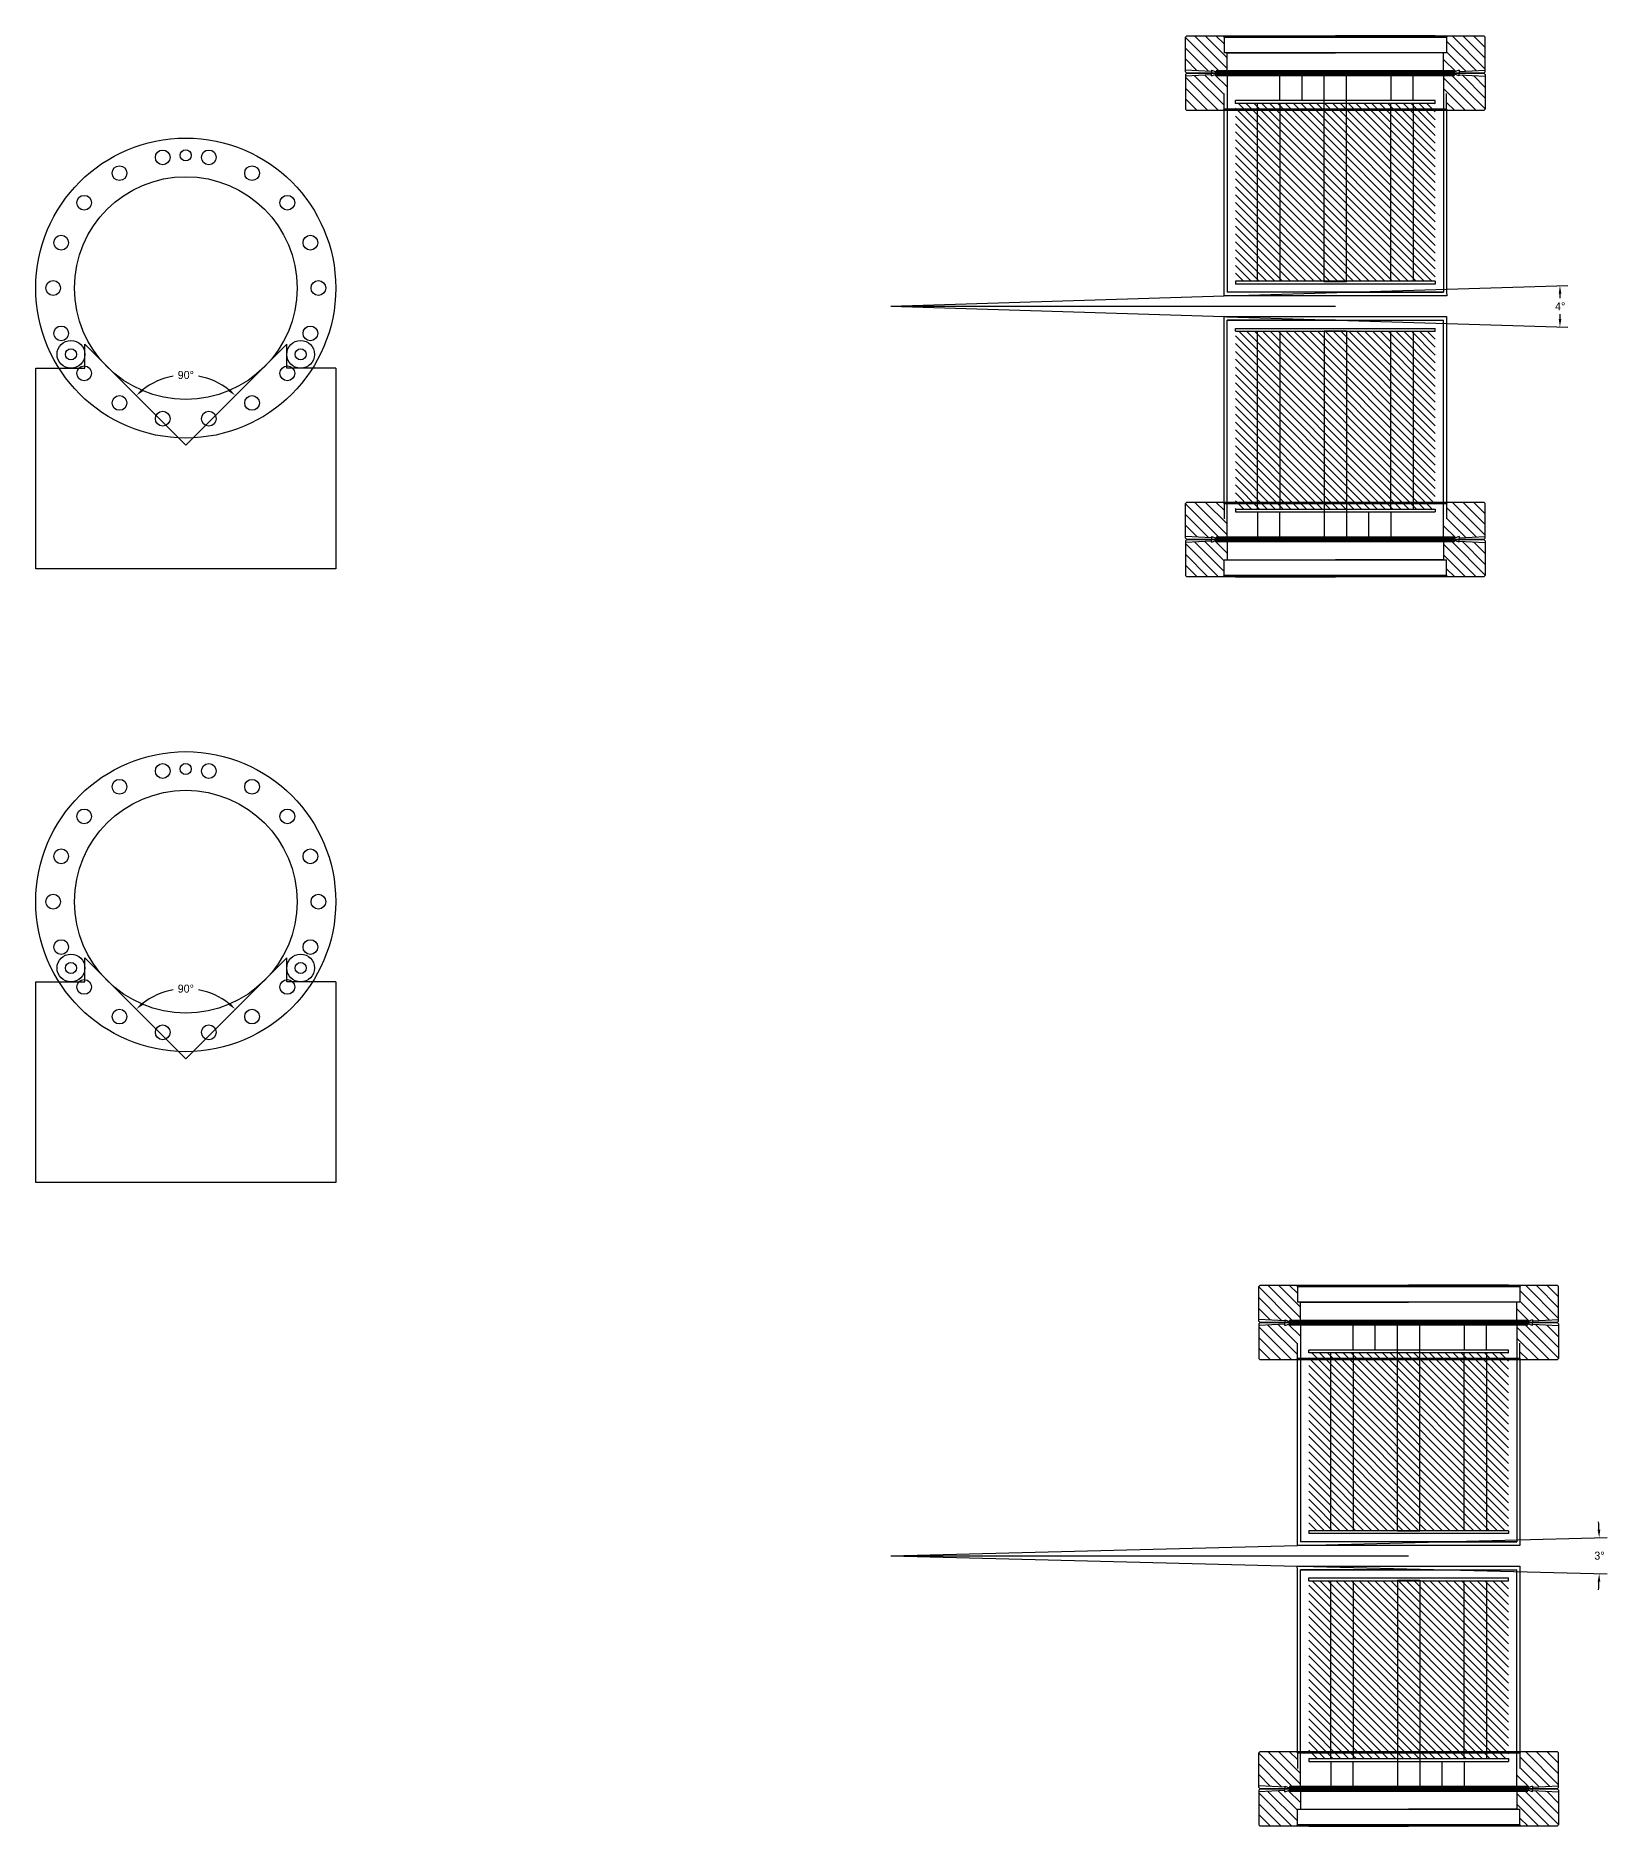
# Model space of a CAD drawing. Header units: inches. Extents: x 40 to 191, y -21 to 51.
# Drawn here: x 84.24 to 119.6, y -20.68 to 19.6 of the extents above; entities that cross this region are included whole.
import ezdxf

# ---------------------------------------------------------------- set-up
doc = ezdxf.new("R2010")
doc.units = ezdxf.units.IN
doc.header["$MEASUREMENT"] = 0
doc.dimstyles.get("Standard").update_dxf_attribs({"dimtxt": 0.18, "dimasz": 0.18, "dimexe": 0.18, "dimexo": 0.0625, "dimgap": 0.09, "dimtad": 0, "dimtih": 1, "dimtoh": 1, "dimdec": 4, "dimzin": 0, "dimdsep": 46, "dimtxsty": 'Standard', "dimcen": 0.09, "dimadec": 0, "dimazin": 0, "dimtfac": 1, "dimtdec": 4, "dimtofl": 0, "dimtmove": 0, "dimatfit": 3, "dimfxl": 1, "dimtolj": 1, "dimtzin": 0, "dimarcsym": 0})

# ---------------------------------------------------------------- blocks, each defined once
blk = doc.blocks.new('*D21')
at = {"color": 0, "lineweight": -2, "transparency": 16777216}
for start, end in [(100.4255, 128.4482), (51.5518, 79.5745)]:
    blk.add_arc((87.615, 10.393), 1.575, start, end, dxfattribs=at)
at = {"color": 0, "transparency": 16777216}
for points in [[(86.655, 11.604), (86.615, 11.649), (86.501, 11.506)], [(88.614, 11.649), (88.574, 11.604), (88.728, 11.506)]]:
    blk.add_solid(points, dxfattribs=at)
at = {"layer": 'Defpoints', "color": 0, "transparency": 16777216}
for p in [(85.342, 12.665), (89.887, 12.665), (88.022, 11.914), (87.615, 10.393), (87.615, 10.393)]:
    blk.add_point(p, dxfattribs=at)
at = {"color": 0, "transparency": 16777216, "insert": (87.615, 11.968), "char_height": 0.18, "attachment_point": 5}
blk.add_mtext('\\A1;90°', dxfattribs=at)
blk = doc.blocks.new('*D22')
at = {"color": 0, "lineweight": -2, "transparency": 16777216}
for start, end in [(100.4255, 128.4482), (51.5518, 79.5745)]:
    blk.add_arc((87.615, -3.413), 1.575, start, end, dxfattribs=at)
at = {"color": 0, "transparency": 16777216}
for points in [[(86.655, -2.202), (86.615, -2.157), (86.501, -2.299)], [(88.614, -2.157), (88.574, -2.202), (88.728, -2.299)]]:
    blk.add_solid(points, dxfattribs=at)
at = {"layer": 'Defpoints', "color": 0, "transparency": 16777216}
for p in [(85.342, -1.141), (89.887, -1.141), (88.022, -1.892), (87.615, -3.413), (87.615, -3.413)]:
    blk.add_point(p, dxfattribs=at)
at = {"color": 0, "transparency": 16777216, "insert": (87.615, -1.838), "char_height": 0.18, "attachment_point": 5}
blk.add_mtext('\\A1;90°', dxfattribs=at)
blk = doc.blocks.new('*D23')
at = {"color": 0, "lineweight": -2, "transparency": 16777216}
for p, q in [((112.691, -14.362), (119.602, -14.186)), ((112.691, -14.829), (119.602, -15.004))]:
    blk.add_line(p, q, dxfattribs=at)
for start, end in [(2.1001, 2.747), (357.2529, 357.8998)]:
    blk.add_arc((103.484, -14.595), 15.943, start, end, dxfattribs=at)
at = {"color": 0, "transparency": 16777216}
for points in [[(119.446, -14.01), (119.386, -14.012), (119.422, -14.191)], [(119.386, -15.179), (119.446, -15.18), (119.422, -15)]]:
    blk.add_solid(points, dxfattribs=at)
at = {"layer": 'Defpoints', "color": 0, "transparency": 16777216}
for p in [(112.629, -14.363), (103.484, -14.595), (103.484, -14.595), (112.628, -14.827), (119.426, -14.73)]:
    blk.add_point(p, dxfattribs=at)
at = {"color": 0, "transparency": 16777216, "insert": (119.427, -14.595), "char_height": 0.18, "attachment_point": 5}
blk.add_mtext('\\A1;3°', dxfattribs=at)
blk = doc.blocks.new('*D24')
at = {"color": 0, "lineweight": -2, "transparency": 16777216}
for p, q in [((111.041, 13.749), (118.717, 13.986)), ((111.041, 13.281), (118.717, 13.043))]:
    blk.add_line(p, q, dxfattribs=at)
for start, end in [(0.6848, 1.0882), (358.9117, 359.3151)]:
    blk.add_arc((103.484, 13.515), 15.06, start, end, dxfattribs=at)
at = {"color": 0, "transparency": 16777216}
for points in [[(118.511, 13.8), (118.571, 13.802), (118.537, 13.981)], [(118.571, 13.228), (118.511, 13.23), (118.537, 13.049)]]:
    blk.add_solid(points, dxfattribs=at)
at = {"layer": 'Defpoints', "color": 0, "transparency": 16777216}
for p in [(110.979, 13.747), (103.484, 13.515), (103.484, 13.515), (118.543, 13.36), (110.978, 13.283)]:
    blk.add_point(p, dxfattribs=at)
at = {"color": 0, "transparency": 16777216, "insert": (118.544, 13.515), "char_height": 0.18, "attachment_point": 5}
blk.add_mtext('\\A1;4°', dxfattribs=at)

msp = doc.modelspace()

# ---------------------------------------------------------------- hatches: boundary and pattern name
h = msp.add_hatch()
h.set_pattern_fill('ANSI31', color=1, angle=270)
h.set_pattern_definition([(315, (139.7899, -7.05041), (0.08838835, 0.08838835), [])])
h.paths.add_polyline_path([(115.73372, 14.07796), (115.73372, 18.07796), (115.23372, 18.07796), (115.23372, 14.07796)])
h.paths.add_polyline_path([(115.23372, 14.07796), (115.23372, 18.07796), (114.73372, 18.07796), (114.73372, 14.07796)])
h.paths.add_polyline_path([(114.73372, 14.07796), (114.73372, 18.07796), (112.23372, 18.07796), (112.23372, 14.07796)])
h.paths.add_polyline_path([(112.23372, 14.07796), (112.23372, 18.07796), (111.73372, 18.07796), (111.73372, 14.07796)])
h.paths.add_polyline_path([(111.73372, 14.07796), (111.73372, 18.07796), (111.23372, 18.07796), (111.23372, 14.07796)])
h = msp.add_hatch()
h.set_pattern_fill('ANSI31', color=1, angle=90)
h.set_pattern_definition([(135, (87.17755, 34.08032), (-0.08838835, -0.08838835), [])])
h.paths.add_polyline_path([(111.23372, 12.95196), (111.23372, 8.95196), (111.73372, 8.95196), (111.73372, 12.95196)])
h.paths.add_polyline_path([(111.73372, 12.95196), (111.73372, 8.95196), (112.23372, 8.95196), (112.23372, 12.95196)])
h.paths.add_polyline_path([(112.23372, 12.95196), (112.23372, 8.95196), (114.73372, 8.95196), (114.73372, 12.95196)])
h.paths.add_polyline_path([(114.73372, 12.95196), (114.73372, 8.95196), (115.23372, 8.95196), (115.23372, 12.95196)])
h.paths.add_polyline_path([(115.23372, 12.95196), (115.23372, 8.95196), (115.73372, 8.95196), (115.73372, 12.95196)])
h = msp.add_hatch()
h.set_pattern_fill('ANSI31', color=1, angle=270)
h.set_pattern_definition([(315, (141.4399, -35.16066), (0.08838835, 0.08838835), [])])
h.paths.add_polyline_path([(117.38372, -14.0323), (117.38372, -10.0323), (116.88372, -10.0323), (116.88372, -14.0323)])
h.paths.add_polyline_path([(116.88372, -14.0323), (116.88372, -10.0323), (116.38372, -10.0323), (116.38372, -14.0323)])
h.paths.add_polyline_path([(116.38372, -14.0323), (116.38372, -10.0323), (113.88372, -10.0323), (113.88372, -14.0323)])
h.paths.add_polyline_path([(113.88372, -14.0323), (113.88372, -10.0323), (113.38372, -10.0323), (113.38372, -14.0323)])
h.paths.add_polyline_path([(113.38372, -14.0323), (113.38372, -10.0323), (112.88372, -10.0323), (112.88372, -14.0323)])
h = msp.add_hatch()
h.set_pattern_fill('ANSI31', color=1, angle=90)
h.set_pattern_definition([(135, (88.82755, 5.97006), (-0.08838835, -0.08838835), [])])
h.paths.add_polyline_path([(112.88372, -15.1583), (112.88372, -19.1583), (113.38372, -19.1583), (113.38372, -15.1583)])
h.paths.add_polyline_path([(113.38372, -15.1583), (113.38372, -19.1583), (113.88372, -19.1583), (113.88372, -15.1583)])
h.paths.add_polyline_path([(113.88372, -15.1583), (113.88372, -19.1583), (116.38372, -19.1583), (116.38372, -15.1583)])
h.paths.add_polyline_path([(116.38372, -15.1583), (116.38372, -19.1583), (116.88372, -19.1583), (116.88372, -15.1583)])
h.paths.add_polyline_path([(116.88372, -15.1583), (116.88372, -19.1583), (117.38372, -19.1583), (117.38372, -15.1583)])

# ---------------------------------------------------------------- linework, layer by layer
at = {"color": 7, "linetype": 'Continuous'}
for p, q in [((110.10872, 19.56996), (110.13872, 19.59996)), ((110.10872, 18.82866), (110.10872, 19.56996)), ((110.13872, 19.59996), (116.82872, 19.59996)), ((110.94872, 19.59996), (110.97872, 19.56996)), ((110.97872, 19.56996), (115.98872, 19.56996)), ((110.97872, 19.56996), (110.97872, 19.21996)), ((116.01872, 19.59996), (115.98872, 19.56996)), ((115.98872, 19.56996), (115.98872, 19.21996)), ((116.85872, 19.56996), (116.82872, 19.59996)), ((116.85872, 18.82866), (116.85872, 19.56996)), ((115.98872, 19.21996), (110.97872, 19.21996)), ((111.04872, 18.80996), (111.04872, 19.21996)), ((115.91872, 18.80996), (115.91872, 19.21996)), ((110.69372, 18.798), (110.10872, 18.82866)), ((110.69373, 18.72191), (110.10873, 18.69125)), ((110.10873, 18.69125), (110.10873, 17.94996)), ((110.10887, 18.78996), (110.10887, 18.82865)), ((110.13887, 18.75996), (110.10887, 18.78996)), ((110.10887, 18.72996), (110.13888, 18.75996)), ((110.10887, 18.72996), (110.10887, 18.69126)), ((110.13887, 18.75996), (116.82858, 18.75996)), ((116.82858, 18.75996), (110.13888, 18.75996)), ((110.69372, 18.82417), (110.79872, 18.78596)), ((110.69372, 18.82417), (110.69372, 18.798)), ((110.69373, 18.69574), (110.79873, 18.73396)), ((110.69373, 18.69574), (110.69373, 18.72191)), ((110.6939, 18.79799), (110.6939, 18.75996)), ((110.6939, 18.72192), (110.6939, 18.75996)), ((116.16872, 18.80996), (110.79872, 18.80996)), ((110.79872, 18.80996), (110.79872, 18.78596)), ((116.16872, 18.78596), (110.79872, 18.78596)), ((110.79873, 18.70996), (110.79873, 18.73396)), ((110.79873, 18.73396), (116.16873, 18.73396)), ((110.79873, 18.70996), (116.16873, 18.70996)), ((111.04873, 18.70996), (111.04873, 18.29996)), ((115.91873, 18.70996), (115.91873, 18.29996)), ((116.27372, 18.82417), (116.16872, 18.78596)), ((116.16872, 18.80996), (116.16872, 18.78596)), ((116.27373, 18.69574), (116.16873, 18.73396)), ((116.16873, 18.70996), (116.16873, 18.73396)), ((116.27355, 18.79799), (116.27355, 18.75996)), ((116.27355, 18.72192), (116.27355, 18.75996)), ((116.27372, 18.798), (116.85872, 18.82866)), ((116.27372, 18.82417), (116.27372, 18.798)), ((116.27373, 18.72191), (116.85873, 18.69125)), ((116.27373, 18.69574), (116.27373, 18.72191)), ((116.85858, 18.78996), (116.82858, 18.75996)), ((116.82858, 18.75996), (116.85859, 18.72996)), ((116.85858, 18.78996), (116.85858, 18.82865)), ((116.85859, 18.72996), (116.85859, 18.69126)), ((116.85873, 18.69125), (116.85873, 17.94996)), ((110.97873, 17.94996), (110.97873, 18.29996)), ((115.98873, 17.94996), (115.98873, 18.29996)), ((110.10873, 17.94996), (110.13873, 17.91996)), ((116.82873, 17.91996), (110.13873, 17.91996)), ((110.94873, 17.91996), (110.97873, 17.94996)), ((115.98873, 17.94996), (110.97873, 17.94996)), ((116.01873, 17.91996), (115.98873, 17.94996)), ((116.85873, 17.94996), (116.82873, 17.91996)), ((110.10871, 9.07996), (110.13871, 9.10996)), ((110.10871, 8.33866), (110.10871, 9.07996)), ((110.13871, 9.10996), (116.82871, 9.10996)), ((110.94871, 9.10996), (110.97871, 9.07996)), ((110.97871, 9.07996), (115.98871, 9.07996)), ((110.97871, 9.07996), (110.97871, 8.72996)), ((116.01871, 9.10996), (115.98871, 9.07996)), ((115.98871, 9.07996), (115.98871, 8.72996)), ((116.85871, 9.07996), (116.82871, 9.10996)), ((116.85871, 8.33866), (116.85871, 9.07996)), ((111.04871, 8.31996), (111.04871, 8.72996)), ((115.91871, 8.31996), (115.91871, 8.72996)), ((110.69371, 8.308), (110.10871, 8.33866)), ((110.69372, 8.23191), (110.10872, 8.20125)), ((110.10872, 8.20125), (110.10872, 7.45996)), ((110.10886, 8.29996), (110.10886, 8.33865)), ((110.13886, 8.26996), (110.10886, 8.29996)), ((110.10887, 8.23996), (110.13887, 8.26996)), ((110.10887, 8.23996), (110.10887, 8.20126)), ((110.13886, 8.26996), (116.82857, 8.26996)), ((116.82858, 8.26996), (110.13887, 8.26996)), ((110.69371, 8.33417), (110.79871, 8.29596)), ((110.69371, 8.33417), (110.69371, 8.308)), ((110.69372, 8.20574), (110.79872, 8.24396)), ((110.69372, 8.20574), (110.69372, 8.23191)), ((110.69389, 8.30799), (110.69389, 8.26996)), ((110.6939, 8.23192), (110.6939, 8.26996)), ((116.16871, 8.31996), (110.79871, 8.31996)), ((110.79871, 8.31996), (110.79871, 8.29596)), ((116.16871, 8.29596), (110.79871, 8.29596)), ((110.79872, 8.21996), (110.79872, 8.24396)), ((110.79872, 8.24396), (116.16872, 8.24396)), ((110.79872, 8.21996), (116.16872, 8.21996)), ((111.04872, 8.21996), (111.04872, 7.80996)), ((115.91872, 8.21996), (115.91872, 7.80996)), ((116.27371, 8.33417), (116.16871, 8.29596)), ((116.16871, 8.31996), (116.16871, 8.29596)), ((116.27372, 8.20574), (116.16872, 8.24396)), ((116.16872, 8.21996), (116.16872, 8.24396)), ((116.27354, 8.30799), (116.27354, 8.26996)), ((116.27355, 8.23192), (116.27355, 8.26996)), ((116.27371, 8.308), (116.85871, 8.33866)), ((116.27371, 8.33417), (116.27371, 8.308)), ((116.27372, 8.23191), (116.85872, 8.20125)), ((116.27372, 8.20574), (116.27372, 8.23191)), ((116.85857, 8.29996), (116.82857, 8.26996)), ((116.82858, 8.26996), (116.85858, 8.23996)), ((116.85857, 8.29996), (116.85857, 8.33865)), ((116.85858, 8.23996), (116.85858, 8.20126)), ((116.85872, 8.20125), (116.85872, 7.45996)), ((110.97872, 7.45996), (110.97872, 7.80996)), ((110.97872, 7.80996), (115.98872, 7.80996)), ((115.98872, 7.45996), (115.98872, 7.80996)), ((110.10872, 7.45996), (110.13872, 7.42996)), ((116.82872, 7.42996), (110.13872, 7.42996)), ((110.94872, 7.42996), (110.97872, 7.45996)), ((115.98872, 7.45996), (110.97872, 7.45996)), ((116.01872, 7.42996), (115.98872, 7.45996)), ((116.85872, 7.45996), (116.82872, 7.42996)), ((111.75872, -8.5403), (111.78872, -8.5103)), ((111.75872, -9.28159), (111.75872, -8.5403)), ((111.78872, -8.5103), (118.47872, -8.5103)), ((112.59872, -8.5103), (112.62872, -8.5403)), ((112.62872, -8.5403), (117.63872, -8.5403)), ((112.62872, -8.5403), (112.62872, -8.8903)), ((117.66872, -8.5103), (117.63872, -8.5403)), ((117.63872, -8.5403), (117.63872, -8.8903)), ((118.50872, -8.5403), (118.47872, -8.5103)), ((118.50872, -9.28159), (118.50872, -8.5403)), ((117.63872, -8.8903), (112.62872, -8.8903)), ((112.69872, -9.3003), (112.69872, -8.8903)), ((117.56872, -9.3003), (117.56872, -8.8903)), ((112.34372, -9.31225), (111.75872, -9.28159)), ((112.34373, -9.38835), (111.75873, -9.41901)), ((111.75873, -9.41901), (111.75873, -10.1603)), ((111.75887, -9.3203), (111.75887, -9.2816)), ((111.78887, -9.3503), (111.75887, -9.3203)), ((111.75887, -9.3803), (111.78888, -9.3503)), ((111.75887, -9.3803), (111.75887, -9.419)), ((111.78887, -9.3503), (118.47858, -9.3503)), ((118.47858, -9.3503), (111.78888, -9.3503)), ((112.34372, -9.28608), (112.44872, -9.3243)), ((112.34372, -9.28608), (112.34372, -9.31225)), ((112.34373, -9.41452), (112.44873, -9.3763)), ((112.34373, -9.41452), (112.34373, -9.38835)), ((112.3439, -9.31226), (112.3439, -9.3503)), ((112.3439, -9.38834), (112.3439, -9.3503)), ((117.81872, -9.3003), (112.44872, -9.3003)), ((112.44872, -9.3003), (112.44872, -9.3243)), ((117.81872, -9.3243), (112.44872, -9.3243)), ((112.44873, -9.4003), (112.44873, -9.3763)), ((112.44873, -9.3763), (117.81873, -9.3763)), ((112.44873, -9.4003), (117.81873, -9.4003)), ((112.69873, -9.4003), (112.69873, -9.8103)), ((117.56873, -9.4003), (117.56873, -9.8103)), ((117.92372, -9.28608), (117.81872, -9.3243)), ((117.81872, -9.3003), (117.81872, -9.3243)), ((117.92373, -9.41452), (117.81873, -9.3763)), ((117.81873, -9.4003), (117.81873, -9.3763)), ((117.92355, -9.31226), (117.92355, -9.3503)), ((117.92355, -9.38834), (117.92355, -9.3503)), ((117.92372, -9.31225), (118.50872, -9.28159)), ((117.92372, -9.28608), (117.92372, -9.31225)), ((117.92373, -9.38835), (118.50873, -9.41901)), ((117.92373, -9.41452), (117.92373, -9.38835)), ((118.50858, -9.3203), (118.47858, -9.3503)), ((118.47858, -9.3503), (118.50859, -9.3803)), ((118.50858, -9.3203), (118.50858, -9.2816)), ((118.50859, -9.3803), (118.50859, -9.419)), ((118.50873, -9.41901), (118.50873, -10.1603)), ((112.62873, -10.1603), (112.62873, -9.8103)), ((117.63873, -10.1603), (117.63873, -9.8103)), ((111.75873, -10.1603), (111.78873, -10.1903)), ((118.47873, -10.1903), (111.78873, -10.1903)), ((112.59873, -10.1903), (112.62873, -10.1603)), ((117.63873, -10.1603), (112.62873, -10.1603)), ((117.66873, -10.1903), (117.63873, -10.1603)), ((118.50873, -10.1603), (118.47873, -10.1903)), ((111.75871, -19.0303), (111.78871, -19.0003)), ((111.75871, -19.77159), (111.75871, -19.0303)), ((111.78871, -19.0003), (118.47871, -19.0003)), ((112.59871, -19.0003), (112.62871, -19.0303)), ((112.62871, -19.0303), (117.63871, -19.0303)), ((112.62871, -19.0303), (112.62871, -19.3803)), ((117.66871, -19.0003), (117.63871, -19.0303)), ((117.63871, -19.0303), (117.63871, -19.3803)), ((118.50871, -19.0303), (118.47871, -19.0003)), ((118.50871, -19.77159), (118.50871, -19.0303)), ((112.69871, -19.7903), (112.69871, -19.3803)), ((117.56871, -19.7903), (117.56871, -19.3803)), ((112.34371, -19.80225), (111.75871, -19.77159)), ((112.34372, -19.87835), (111.75872, -19.90901)), ((111.75872, -19.90901), (111.75872, -20.6503)), ((111.75886, -19.8103), (111.75886, -19.7716)), ((111.78886, -19.8403), (111.75886, -19.8103)), ((111.75887, -19.8703), (111.78887, -19.8403)), ((111.75887, -19.8703), (111.75887, -19.909)), ((111.78886, -19.8403), (118.47857, -19.8403)), ((118.47858, -19.8403), (111.78887, -19.8403)), ((112.34371, -19.77608), (112.44871, -19.8143)), ((112.34371, -19.77608), (112.34371, -19.80225)), ((112.34372, -19.90452), (112.44872, -19.8663)), ((112.34372, -19.90452), (112.34372, -19.87835)), ((112.34389, -19.80226), (112.34389, -19.8403)), ((112.3439, -19.87834), (112.3439, -19.8403)), ((117.81871, -19.7903), (112.44871, -19.7903)), ((112.44871, -19.7903), (112.44871, -19.8143)), ((117.81871, -19.8143), (112.44871, -19.8143)), ((112.44872, -19.8903), (112.44872, -19.8663)), ((112.44872, -19.8663), (117.81872, -19.8663)), ((112.44872, -19.8903), (117.81872, -19.8903)), ((112.69872, -19.8903), (112.69872, -20.3003)), ((117.56872, -19.8903), (117.56872, -20.3003)), ((117.92371, -19.77608), (117.81871, -19.8143)), ((117.81871, -19.7903), (117.81871, -19.8143)), ((117.92372, -19.90452), (117.81872, -19.8663)), ((117.81872, -19.8903), (117.81872, -19.8663)), ((117.92354, -19.80226), (117.92354, -19.8403)), ((117.92355, -19.87834), (117.92355, -19.8403)), ((117.92371, -19.80225), (118.50871, -19.77159)), ((117.92371, -19.77608), (117.92371, -19.80225)), ((117.92372, -19.87835), (118.50872, -19.90901)), ((117.92372, -19.90452), (117.92372, -19.87835)), ((118.50857, -19.8103), (118.47857, -19.8403)), ((118.47858, -19.8403), (118.50858, -19.8703)), ((118.50857, -19.8103), (118.50857, -19.7716)), ((118.50858, -19.8703), (118.50858, -19.909)), ((118.50872, -19.90901), (118.50872, -20.6503)), ((112.62872, -20.6503), (112.62872, -20.3003)), ((112.62872, -20.3003), (117.63872, -20.3003)), ((117.63872, -20.6503), (117.63872, -20.3003)), ((111.75872, -20.6503), (111.78872, -20.6803)), ((118.47872, -20.6803), (111.78872, -20.6803)), ((112.59872, -20.6803), (112.62872, -20.6503)), ((117.63872, -20.6503), (112.62872, -20.6503)), ((117.66872, -20.6803), (117.63872, -20.6503)), ((118.50872, -20.6503), (118.47872, -20.6803))]:
    msp.add_line(p, q, dxfattribs=at)
at = {"color": 2, "linetype": 'Continuous'}
for p, q in [((110.86259, 18.80996), (110.10872, 19.56382)), ((111.04872, 18.86538), (110.31414, 19.59996)), ((111.04872, 19.10694), (110.5557, 19.59996)), ((110.97872, 19.41849), (110.79726, 19.59996)), ((116.6521, 18.81783), (115.98872, 19.48121)), ((116.85872, 18.85277), (116.11154, 19.59996)), ((116.85872, 19.09433), (116.3531, 19.59996)), ((116.85872, 19.33589), (116.59465, 19.59996)), ((110.62962, 18.80136), (110.10872, 19.32226)), ((110.3747, 18.81472), (110.10872, 19.0807)), ((116.19229, 18.79453), (115.91872, 19.0681)), ((116.42257, 18.8058), (115.98872, 19.23966)), ((110.11979, 18.82808), (110.10872, 18.83915)), ((110.10873, 18.66714), (110.85591, 17.91996)), ((110.31535, 18.70208), (110.97873, 18.0387)), ((110.54488, 18.71411), (110.97873, 18.28025)), ((110.77516, 18.72538), (111.04873, 18.45181)), ((111.03215, 18.70996), (111.04873, 18.69337)), ((115.93531, 18.80996), (115.91872, 18.82654)), ((115.91873, 18.65453), (116.65331, 17.91996)), ((116.10486, 18.70996), (116.85873, 17.95609)), ((116.33783, 18.71855), (116.85873, 18.19765)), ((116.59275, 18.70519), (116.85873, 18.43921)), ((116.84767, 18.69183), (116.85873, 18.68076)), ((110.10873, 18.42558), (110.61435, 17.91996)), ((110.10873, 18.18402), (110.3728, 17.91996)), ((115.91873, 18.41297), (116.41175, 17.91996)), ((115.98873, 18.10142), (116.17019, 17.91996)), ((110.86258, 8.31996), (110.10871, 9.07382)), ((111.04871, 8.37538), (110.31414, 9.10996)), ((111.04871, 8.61694), (110.55569, 9.10996)), ((110.97871, 8.92849), (110.79725, 9.10996)), ((116.65209, 8.32783), (115.98871, 8.99121)), ((116.85871, 8.36277), (116.11153, 9.10996)), ((116.85871, 8.60433), (116.35309, 9.10996)), ((116.85871, 8.84589), (116.59465, 9.10996)), ((110.62961, 8.31136), (110.10871, 8.83226)), ((110.3747, 8.32472), (110.10871, 8.5907)), ((116.19228, 8.30453), (115.91871, 8.5781)), ((116.42257, 8.3158), (115.98871, 8.74966)), ((110.11978, 8.33808), (110.10871, 8.34915)), ((110.10872, 8.17714), (110.8559, 7.42996)), ((110.31534, 8.21208), (110.97872, 7.5487)), ((110.54487, 8.22411), (110.97872, 7.79025)), ((110.77516, 8.23538), (111.04872, 7.96181)), ((111.03214, 8.21996), (111.04872, 8.20337)), ((115.9353, 8.31996), (115.91871, 8.33654)), ((115.91872, 8.16453), (116.6533, 7.42996)), ((116.10486, 8.21996), (116.85872, 7.46609)), ((116.33782, 8.22855), (116.85872, 7.70765)), ((116.59274, 8.21519), (116.85872, 7.94921)), ((116.84766, 8.20183), (116.85872, 8.19076)), ((110.10872, 7.93558), (110.61435, 7.42996)), ((110.10872, 7.69402), (110.37279, 7.42996)), ((115.91872, 7.92297), (116.41174, 7.42996)), ((115.98872, 7.61142), (116.17018, 7.42996)), ((112.51259, -9.3003), (111.75872, -8.54643)), ((112.27962, -9.30889), (111.75872, -8.78799)), ((112.69872, -9.24488), (111.96414, -8.5103)), ((112.69872, -9.00332), (112.2057, -8.5103)), ((112.62872, -8.69176), (112.44726, -8.5103)), ((118.3021, -9.29242), (117.63872, -8.62904)), ((118.50872, -9.25748), (117.76154, -8.5103)), ((118.50872, -9.01592), (118.0031, -8.5103)), ((118.50872, -8.77437), (118.24465, -8.5103)), ((112.0247, -9.29553), (111.75872, -9.02955)), ((117.84229, -9.31572), (117.56872, -9.04216)), ((118.07257, -9.30445), (117.63872, -8.8706)), ((111.76979, -9.28217), (111.75872, -9.27111)), ((111.75873, -9.44312), (112.50591, -10.1903)), ((111.96535, -9.40818), (112.62873, -10.07156)), ((112.19488, -9.39615), (112.62873, -9.83)), ((112.42516, -9.38488), (112.69873, -9.65844)), ((112.68215, -9.4003), (112.69873, -9.41688)), ((117.58531, -9.3003), (117.56872, -9.28371)), ((117.56873, -9.45572), (118.30331, -10.1903)), ((117.75486, -9.4003), (118.50873, -10.15416)), ((117.98783, -9.39171), (118.50873, -9.91261)), ((118.24275, -9.40507), (118.50873, -9.67105)), ((118.49767, -9.41843), (118.50873, -9.42949)), ((111.75873, -9.68467), (112.26435, -10.1903)), ((111.75873, -9.92623), (112.0228, -10.1903)), ((117.56873, -9.69728), (118.06175, -10.1903)), ((117.63873, -10.00884), (117.82019, -10.1903)), ((112.51258, -19.7903), (111.75871, -19.03643)), ((112.27961, -19.79889), (111.75871, -19.27799)), ((112.69871, -19.73488), (111.96414, -19.0003)), ((112.69871, -19.49332), (112.20569, -19.0003)), ((112.62871, -19.18176), (112.44725, -19.0003)), ((118.30209, -19.78242), (117.63871, -19.11904)), ((118.50871, -19.74748), (117.76153, -19.0003)), ((118.50871, -19.50592), (118.00309, -19.0003)), ((118.50871, -19.26437), (118.24465, -19.0003)), ((112.0247, -19.78553), (111.75871, -19.51955)), ((117.84228, -19.80572), (117.56871, -19.53216)), ((118.07257, -19.79445), (117.63871, -19.3606)), ((111.76978, -19.77217), (111.75871, -19.76111)), ((111.75872, -19.93312), (112.5059, -20.6803)), ((111.96534, -19.89818), (112.62872, -20.56156)), ((112.19487, -19.88615), (112.62872, -20.32)), ((112.42516, -19.87488), (112.69872, -20.14844)), ((112.68214, -19.8903), (112.69872, -19.90688)), ((117.5853, -19.7903), (117.56871, -19.77371)), ((117.56872, -19.94572), (118.3033, -20.6803)), ((117.75486, -19.8903), (118.50872, -20.64416)), ((117.98782, -19.88171), (118.50872, -20.40261)), ((118.24274, -19.89507), (118.50872, -20.16105)), ((118.49766, -19.90843), (118.50872, -19.91949)), ((111.75872, -20.17467), (112.26435, -20.6803)), ((111.75872, -20.41623), (112.02279, -20.6803)), ((117.56872, -20.18728), (118.06174, -20.6803)), ((117.63872, -20.49884), (117.82018, -20.6803))]:
    msp.add_line(p, q, dxfattribs=at)
for p, q in [((115.73372, 19.59996), (113.48372, 19.59996)), ((111.04872, 19.21996), (113.48372, 19.21996)), ((113.48373, 18.75996), (111.90033, 18.75996)), ((113.23373, 14.06496), (113.23373, 18.75996)), ((116.82858, 18.75996), (113.48373, 18.75996)), ((113.48373, 18.75996), (115.06713, 18.75996)), ((113.73373, 14.06496), (113.73373, 18.75996)), ((111.04873, 18.29996), (111.04873, 13.82996)), ((115.91873, 18.29996), (115.91873, 13.82996)), ((110.97873, 13.82996), (110.97873, 17.94996)), ((115.98873, 17.94996), (115.98873, 13.82996)), ((103.48372, 13.51496), (110.97873, 13.74696)), ((110.97873, 13.74696), (110.97873, 13.82996)), ((115.98912, 13.74696), (110.97873, 13.74696)), ((113.48373, 13.82996), (111.04873, 13.82996)), ((113.48373, 14.06496), (113.23373, 14.06496)), ((113.73373, 14.06496), (113.48373, 14.06496)), ((113.48373, 13.82996), (115.91873, 13.82996)), ((115.91873, 13.82996), (113.48373, 13.82996)), ((115.98873, 13.82996), (115.98912, 13.74696)), ((103.48372, 13.51496), (113.48372, 13.51496)), ((103.48372, 13.51496), (110.97832, 13.28295)), ((110.97871, 13.19996), (110.97832, 13.28295)), ((110.97832, 13.28295), (115.98871, 13.28295)), ((110.97871, 9.07996), (110.97871, 13.19996)), ((113.48371, 13.19996), (111.04871, 13.19996)), ((111.04871, 8.72996), (111.04871, 13.19996)), ((111.04871, 13.19996), (113.48371, 13.19996)), ((113.23372, 12.96496), (113.23372, 8.26996)), ((113.23372, 12.96496), (113.48372, 12.96496)), ((113.48371, 13.19996), (115.91871, 13.19996)), ((113.48372, 12.96496), (113.73372, 12.96496)), ((113.73372, 12.96496), (113.73372, 8.26996)), ((115.91871, 8.72996), (115.91871, 13.19996)), ((115.98871, 13.28295), (115.98871, 13.19996)), ((115.98871, 13.19996), (115.98871, 9.07996)), ((87.61455, 10.39268), (85.3424, 12.66483)), ((85.3424, 12.12045), (85.3424, 12.66483)), ((87.61455, 10.39268), (89.8867, 12.66483)), ((89.8867, 12.12045), (89.8867, 12.66483)), ((84.23955, 7.6102), (84.23955, 12.12045)), ((84.23955, 12.12045), (85.3424, 12.12045)), ((89.53349, 12.31502), (89.53349, 12.31502)), ((90.98955, 12.12045), (89.8867, 12.12045)), ((90.98955, 12.12045), (90.98955, 7.6102)), ((110.13887, 8.26996), (113.48372, 8.26996)), ((113.48372, 8.26996), (111.90032, 8.26996)), ((113.48372, 8.26996), (115.06712, 8.26996)), ((115.91872, 7.80996), (113.48372, 7.80996)), ((90.98955, 7.6102), (84.23955, 7.6102)), ((111.23372, 7.42996), (113.48372, 7.42996)), ((87.61455, -3.41293), (85.3424, -1.14078)), ((85.3424, -1.68515), (85.3424, -1.14078)), ((87.61455, -3.41293), (89.8867, -1.14078)), ((89.8867, -1.68515), (89.8867, -1.14078)), ((89.53349, -1.49058), (89.53349, -1.49058)), ((84.23955, -6.1954), (84.23955, -1.68515)), ((84.23955, -1.68515), (85.3424, -1.68515)), ((90.98955, -1.68515), (89.8867, -1.68515)), ((90.98955, -1.68515), (90.98955, -6.1954)), ((90.98955, -6.1954), (84.23955, -6.1954)), ((117.38372, -8.5103), (115.13372, -8.5103)), ((112.69872, -8.8903), (115.13372, -8.8903)), ((115.13373, -9.3503), (113.55033, -9.3503)), ((114.88373, -14.0453), (114.88373, -9.3503)), ((118.47858, -9.3503), (115.13373, -9.3503)), ((115.13373, -9.3503), (116.71713, -9.3503)), ((115.38373, -14.0453), (115.38373, -9.3503)), ((112.69873, -9.8103), (112.69873, -14.2803)), ((117.56873, -9.8103), (117.56873, -14.2803)), ((112.62873, -14.2803), (112.62873, -10.1603)), ((117.63873, -10.1603), (117.63873, -14.2803)), ((115.13373, -14.0453), (114.88373, -14.0453)), ((115.38373, -14.0453), (115.13373, -14.0453)), ((103.48372, -14.5953), (112.62873, -14.3633)), ((112.62873, -14.3633), (112.62873, -14.2803)), ((117.63912, -14.3633), (112.62873, -14.3633)), ((115.13373, -14.2803), (112.69873, -14.2803)), ((115.13373, -14.2803), (117.56873, -14.2803)), ((117.56873, -14.2803), (115.13373, -14.2803)), ((117.63873, -14.2803), (117.63912, -14.3633)), ((103.48372, -14.5953), (115.13372, -14.5953)), ((103.48372, -14.5953), (112.62832, -14.8273)), ((112.62871, -14.9103), (112.62832, -14.8273)), ((112.62832, -14.8273), (117.63871, -14.8273)), ((117.63871, -14.8273), (117.63871, -14.9103)), ((112.62871, -19.0303), (112.62871, -14.9103)), ((115.13371, -14.9103), (112.69871, -14.9103)), ((112.69871, -19.3803), (112.69871, -14.9103)), ((112.69871, -14.9103), (115.13371, -14.9103)), ((114.88372, -15.1453), (114.88372, -19.8403)), ((114.88372, -15.1453), (115.13372, -15.1453)), ((115.13371, -14.9103), (117.56871, -14.9103)), ((115.13372, -15.1453), (115.38372, -15.1453)), ((115.38372, -15.1453), (115.38372, -19.8403)), ((117.56871, -19.3803), (117.56871, -14.9103)), ((117.63871, -14.9103), (117.63871, -19.0303)), ((111.78887, -19.8403), (115.13372, -19.8403)), ((115.13372, -19.8403), (113.55032, -19.8403)), ((115.13372, -19.8403), (116.71712, -19.8403)), ((117.56872, -20.3003), (115.13372, -20.3003)), ((112.88372, -20.6803), (115.13372, -20.6803))]:
    msp.add_line(p, q)
at = {"color": 2}
for p, q in [((112.23372, 18.14096), (112.23372, 18.80996)), ((112.23372, 18.80996), (112.73372, 18.80996)), ((112.73372, 18.14096), (112.73372, 18.80996)), ((115.23372, 18.80996), (114.73372, 18.80996)), ((114.73372, 18.80996), (114.73372, 18.14096)), ((115.23372, 18.14096), (115.23372, 18.80996)), ((111.73372, 8.88896), (111.73372, 8.21996)), ((112.23372, 8.21996), (112.23372, 8.88896)), ((114.23372, 8.88896), (114.23372, 8.21996)), ((114.73372, 8.88896), (114.73372, 8.21996)), ((111.73372, 8.21996), (112.23372, 8.21996)), ((114.73372, 8.21996), (114.23372, 8.21996)), ((113.88372, -9.9693), (113.88372, -9.3003)), ((113.88372, -9.3003), (114.38372, -9.3003)), ((114.38372, -9.9693), (114.38372, -9.3003)), ((116.88372, -9.3003), (116.38372, -9.3003)), ((116.38372, -9.3003), (116.38372, -9.9693)), ((116.88372, -9.9693), (116.88372, -9.3003)), ((113.38372, -19.2213), (113.38372, -19.8903)), ((113.88372, -19.8903), (113.88372, -19.2213)), ((115.88372, -19.2213), (115.88372, -19.8903)), ((116.38372, -19.2213), (116.38372, -19.8903)), ((113.38372, -19.8903), (113.88372, -19.8903)), ((116.38372, -19.8903), (115.88372, -19.8903))]:
    msp.add_line(p, q, dxfattribs=at)
at = {"color": 3}
for p, q in [((115.73372, 18.14096), (111.23372, 18.14096)), ((111.23372, 18.07796), (111.23372, 18.14096)), ((115.73372, 18.07796), (115.73372, 18.14096)), ((115.73372, 18.07796), (111.23372, 18.07796)), ((115.73372, 14.07796), (111.23372, 14.07796)), ((111.23372, 14.07796), (111.23372, 14.01496)), ((115.73372, 14.01496), (111.23372, 14.01496)), ((115.73372, 14.07796), (115.73372, 14.01496)), ((111.23372, 12.95196), (111.23372, 13.01496)), ((111.23372, 13.01496), (115.73372, 13.01496)), ((111.23372, 12.95196), (115.73372, 12.95196)), ((115.73372, 12.95196), (115.73372, 13.01496)), ((111.23372, 8.95196), (111.23372, 8.88896)), ((111.23372, 8.95196), (115.73372, 8.95196)), ((111.23372, 8.88896), (115.73372, 8.88896)), ((115.73372, 8.95196), (115.73372, 8.88896)), ((117.38372, -9.9693), (112.88372, -9.9693)), ((112.88372, -10.0323), (112.88372, -9.9693)), ((117.38372, -10.0323), (112.88372, -10.0323)), ((117.38372, -10.0323), (117.38372, -9.9693)), ((117.38372, -14.0323), (112.88372, -14.0323)), ((112.88372, -14.0323), (112.88372, -14.0953)), ((117.38372, -14.0953), (112.88372, -14.0953)), ((117.38372, -14.0323), (117.38372, -14.0953)), ((112.88372, -15.1583), (112.88372, -15.0953)), ((112.88372, -15.0953), (117.38372, -15.0953)), ((112.88372, -15.1583), (117.38372, -15.1583)), ((117.38372, -15.1583), (117.38372, -15.0953)), ((112.88372, -19.1583), (112.88372, -19.2213)), ((112.88372, -19.1583), (117.38372, -19.1583)), ((112.88372, -19.2213), (117.38372, -19.2213)), ((117.38372, -19.1583), (117.38372, -19.2213))]:
    msp.add_line(p, q, dxfattribs=at)
at = {"color": 4}
for p, q in [((111.73372, 14.07796), (111.73372, 18.07796)), ((112.23372, 18.07796), (112.23372, 14.07796)), ((114.73372, 14.07796), (114.73372, 18.07796)), ((115.23372, 18.07796), (115.23372, 14.07796)), ((111.73372, 8.95196), (111.73372, 12.95196)), ((112.23372, 12.95196), (112.23372, 8.95196)), ((114.73372, 8.95196), (114.73372, 12.95196)), ((115.23372, 12.95196), (115.23372, 8.95196)), ((113.38372, -14.0323), (113.38372, -10.0323)), ((113.88372, -10.0323), (113.88372, -14.0323)), ((116.38372, -14.0323), (116.38372, -10.0323)), ((116.88372, -10.0323), (116.88372, -14.0323)), ((113.38372, -19.1583), (113.38372, -15.1583)), ((113.88372, -15.1583), (113.88372, -19.1583)), ((116.38372, -19.1583), (116.38372, -15.1583)), ((116.88372, -15.1583), (116.88372, -19.1583))]:
    msp.add_line(p, q, dxfattribs=at)
for centre, radius in [((87.61455, 13.9252), 3.375), ((87.0963, 16.86436), 0.166), ((87.61455, 16.9097), 0.125), ((88.1328, 16.86436), 0.166), ((86.1223, 16.50985), 0.166), ((89.1068, 16.50985), 0.166), ((87.61455, 13.9252), 2.505), ((85.32829, 15.8436), 0.166), ((89.90081, 15.8436), 0.166), ((84.81004, 14.94596), 0.166), ((90.41906, 14.94596), 0.166), ((84.63005, 13.9252), 0.166), ((90.59905, 13.9252), 0.166), ((84.81004, 12.90444), 0.166), ((90.41906, 12.90444), 0.166), ((85.0299, 12.43295), 0.3125), ((85.0299, 12.43295), 0.125), ((90.1992, 12.43295), 0.3125), ((90.1992, 12.43295), 0.125), ((85.32829, 12.0068), 0.166), ((89.90081, 12.0068), 0.166), ((86.1223, 11.34055), 0.166), ((89.1068, 11.34055), 0.166), ((87.0963, 10.98604), 0.166), ((88.1328, 10.98604), 0.166), ((87.61455, 0.1196), 3.375), ((87.0963, 3.05876), 0.166), ((87.61455, 3.1041), 0.125), ((88.1328, 3.05876), 0.166), ((86.1223, 2.70425), 0.166), ((89.1068, 2.70425), 0.166), ((87.61455, 0.1196), 2.505), ((85.32829, 2.038), 0.166), ((89.90081, 2.038), 0.166), ((84.81004, 1.14036), 0.166), ((90.41906, 1.14036), 0.166), ((84.63005, 0.1196), 0.166), ((90.59905, 0.1196), 0.166), ((84.81004, -0.90116), 0.166), ((90.41906, -0.90116), 0.166), ((85.0299, -1.37265), 0.3125), ((90.1992, -1.37265), 0.3125), ((85.0299, -1.37265), 0.125), ((90.1992, -1.37265), 0.125), ((85.32829, -1.7988), 0.166), ((89.90081, -1.7988), 0.166), ((86.1223, -2.46506), 0.166), ((89.1068, -2.46506), 0.166), ((87.0963, -2.81956), 0.166), ((88.1328, -2.81956), 0.166)]:
    msp.add_circle(centre, radius)

# ---------------------------------------------------------------- dimensions: what is measured, and where the dimension line sits
for base, line1, line2, picture, middle in [((118.54328, 13.3596), ((103.48372, 13.51496), (110.97832, 13.28295)), ((103.48372, 13.51496), (110.97873, 13.74696)), '*D24', (118.54408, 13.51494)), ((88.02218, 11.91397), ((87.61455, 10.39268), (89.8867, 12.66483)), ((87.61455, 10.39268), (85.3424, 12.66483)), '*D21', (87.61455, 11.96764)), ((88.02218, -1.89163), ((87.61455, -3.41293), (89.8867, -1.14078)), ((87.61455, -3.41293), (85.3424, -1.14078)), '*D22', (87.61455, -1.83797)), ((119.42619, -14.7301), ((103.48372, -14.5953), (112.62832, -14.8273)), ((103.48372, -14.5953), (112.62873, -14.3633)), '*D23', (119.42676, -14.59531))]:
    dim = msp.add_angular_dim_2l(base=base, line1=line1, line2=line2, dimstyle='Standard')
    dim.commit()
    dim.dimension.update_dxf_attribs({"geometry": picture, "text_midpoint": middle})

doc.saveas('drawing.dxf')
